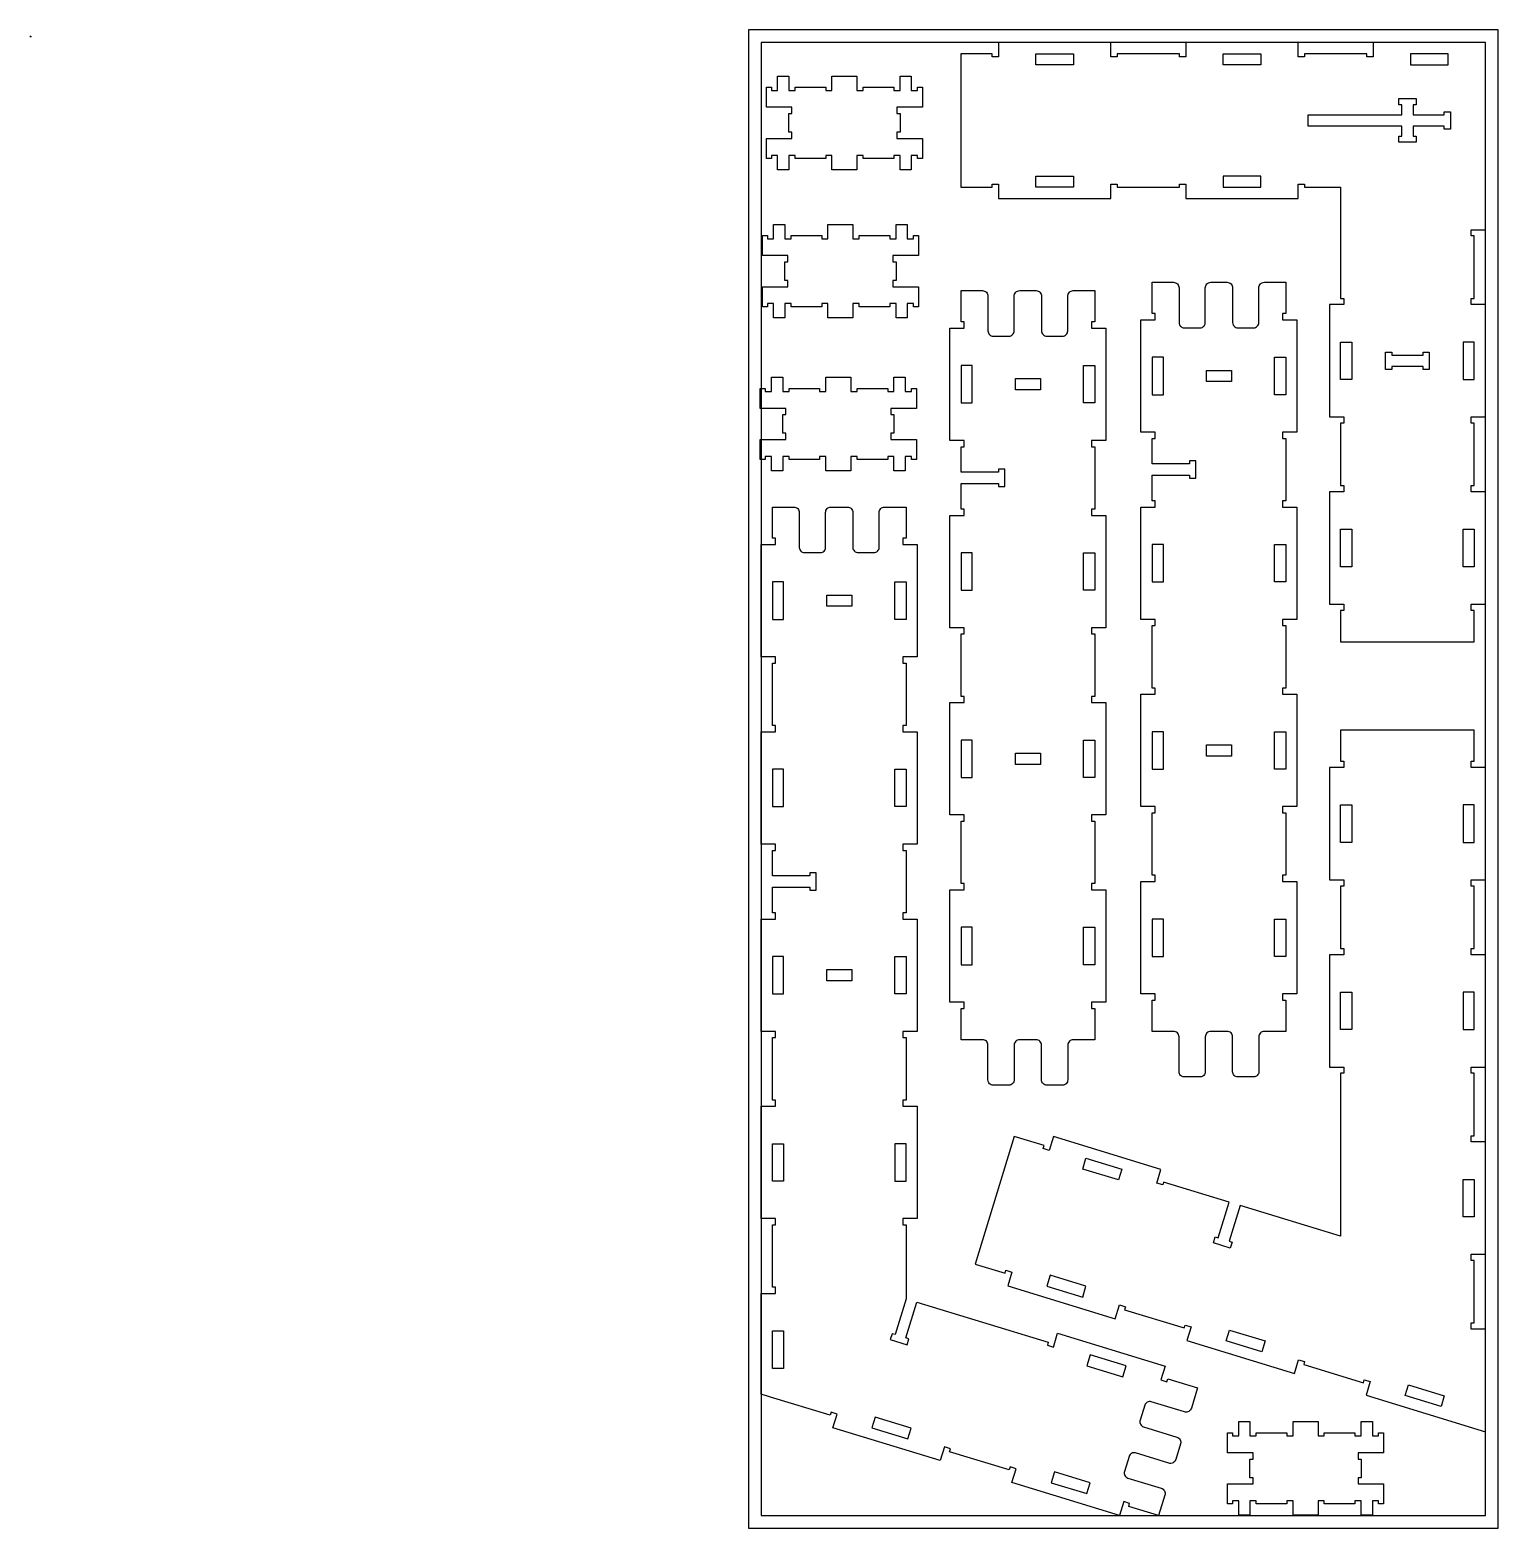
# Model space of a CAD drawing. Header units: inches. Extents: x -1745 to 48028, y -9858 to 20083.
# Drawn here: x 29593 to 31944, y 17683 to 20083 of the extents above; entities that cross this region are included whole.
import ezdxf

# ---------------------------------------------------------------- set-up
doc = ezdxf.new("R2010")
doc.units = ezdxf.units.IN
doc.header["$MEASUREMENT"] = 0
doc.header["$PDMODE"] = 34

msp = doc.modelspace()

# ---------------------------------------------------------------- linework, layer by layer
at = {"color": 4}
for p, q in [((31710.1, 19583.1), (31710.1, 19583.1)), ((31906.1, 19283.1), (31906.1, 19283.1)), ((30800.1, 19138.8), (30800.1, 19138.8)), ((30978.1, 19138.8), (30978.1, 19138.8)), ((30800.1, 18538.8), (30800.1, 18538.8)), ((30978.1, 18538.8), (30978.1, 18538.8)), ((31228.4, 17755.7), (31228.4, 17755.7))]:
    msp.add_line(p, q, dxfattribs=at)
for points in [[(30744.1, 17683.1), (31944.1, 17683.1), (31944.1, 20083.1), (30744.1, 20083.1)], [(30764.1, 17703.1), (31924.1, 17703.1), (31924.1, 20063.1), (30764.1, 20063.1)], [(31692.1, 19831.1), (31692.1, 19653.1), (31697.1, 19653.1), (31697.1, 19643.1), (31674.1, 19643.1), (31674.1, 19463.1), (31697.1, 19463.1), (31697.1, 19453.1), (31692.1, 19453.1), (31692.1, 19353.1), (31697.1, 19353.1), (31697.1, 19343.1), (31674.1, 19343.1), (31674.1, 19163.1), (31697.1, 19163.1), (31697.1, 19153.1), (31692.1, 19153.1), (31692.1, 19103.1), (31906.1, 19103.1), (31906.1, 19153.1), (31901.1, 19153.1), (31901.1, 19163.1), (31924.1, 19163.1), (31924.1, 19343.1), (31901.1, 19343.1), (31901.1, 19353.1), (31906.1, 19353.1), (31906.1, 19453.1), (31901.1, 19453.1), (31901.1, 19463.1), (31924.1, 19463.1), (31924.1, 19643.1), (31901.1, 19643.1), (31901.1, 19653.1), (31906.1, 19653.1), (31906.1, 19753.1), (31901.1, 19753.1), (31901.1, 19763.1), (31924.1, 19763.1), (31924.1, 20063.1), (31744.1, 20063.1), (31744.1, 20040.1), (31734.1, 20040.1), (31734.1, 20045.1), (31634.1, 20045.1), (31634.1, 20040.1), (31624.1, 20040.1), (31624.1, 20063.1), (31444.1, 20063.1), (31444.1, 20040.1), (31434.1, 20040.1), (31434.1, 20045.1), (31334.1, 20045.1), (31334.1, 20040.1), (31324.1, 20040.1), (31324.1, 20063.1), (31144.1, 20063.1), (31144.1, 20040.1), (31134.1, 20040.1), (31134.1, 20045.1), (31084.1, 20045.1), (31084.1, 19831.1), (31134.1, 19831.1), (31134.1, 19836.1), (31144.1, 19836.1), (31144.1, 19813.1), (31324.1, 19813.1), (31324.1, 19836.1), (31334.1, 19836.1), (31334.1, 19831.1), (31434.1, 19831.1), (31434.1, 19836.1), (31444.1, 19836.1), (31444.1, 19813.1), (31624.1, 19813.1), (31624.1, 19836.1), (31634.1, 19836.1), (31634.1, 19831.1)], [(31858.1, 19947.1), (31858.1, 19952.1), (31868.1, 19952.1), (31868.1, 19924.1), (31858.1, 19924.1), (31858.1, 19929.1), (31808.1, 19929.1), (31808.1, 19913.1), (31813.1, 19913.1), (31813.1, 19903.1), (31785.1, 19903.1), (31785.1, 19913.1), (31790.1, 19913.1), (31790.1, 19929.1), (31640.1, 19929.1), (31640.1, 19947.1), (31790.1, 19947.1), (31790.1, 19963.1), (31785.1, 19963.1), (31785.1, 19973.1), (31813.1, 19973.1), (31813.1, 19963.1), (31808.1, 19963.1), (31808.1, 19947.1)], [(31774.1, 19567.1), (31774.1, 19562.1), (31824.1, 19562.1), (31824.1, 19567.1), (31834.1, 19567.1), (31834.1, 19539.1), (31824.1, 19539.1), (31824.1, 19544.1), (31774.1, 19544.1), (31774.1, 19539.1), (31764.1, 19539.1), (31764.1, 19567.1)], [(31477.2, 19519.8), (31477.2, 19537.8), (31517.2, 19537.8), (31517.2, 19519.8)], [(31171.2, 19506.5), (31171.2, 19524.5), (31211.2, 19524.5), (31211.2, 19506.5)], [(30909.1, 19177.8), (30909.1, 19159.8), (30869.1, 19159.8), (30869.1, 19177.8)], [(31477.2, 18919.8), (31477.2, 18937.8), (31517.2, 18937.8), (31517.2, 18919.8)], [(31171.2, 18906.5), (31171.2, 18924.5), (31211.2, 18924.5), (31211.2, 18906.5)], [(30909.1, 18577.8), (30909.1, 18559.8), (30869.1, 18559.8), (30869.1, 18577.8)]]:
    msp.add_lwpolyline(points, close=True)
for points in [[(31204.1, 20045.1), (31264.1, 20045.1), (31264.1, 20027.1), (31204.1, 20027.1)], [(31504.1, 20027.1), (31504.1, 20045.1), (31564.1, 20045.1), (31564.1, 20027.1)], [(31804.1, 20027.1), (31864.1, 20027.1), (31864.1, 20045.1), (31804.1, 20045.1)], [(31204.1, 19831.1), (31204.1, 19849.1), (31264.1, 19849.1), (31264.1, 19831.1)], [(31504.1, 19831.1), (31564.1, 19831.1), (31564.1, 19849.1), (31504.1, 19849.1)], [(31710.1, 19523.1), (31692.1, 19523.1), (31692.1, 19583.1), (31710.1, 19583.1)], [(31906.1, 19523.1), (31906.1, 19583.1), (31888.1, 19583.1), (31888.1, 19523.1)], [(31084.2, 19485.5), (31102.2, 19485.5), (31102.2, 19545.5), (31084.2, 19545.5)], [(31298.2, 19485.5), (31280.2, 19485.5), (31280.2, 19545.5), (31298.2, 19545.5)], [(31390.2, 19498.8), (31408.2, 19498.8), (31408.2, 19558.8), (31390.2, 19558.8)], [(31604.2, 19498.8), (31586.2, 19498.8), (31586.2, 19558.8), (31604.2, 19558.8)], [(31710.1, 19223.1), (31692.1, 19223.1), (31692.1, 19283.1), (31710.1, 19283.1)], [(31906.1, 19223.1), (31888.1, 19223.1), (31888.1, 19283.1), (31906.1, 19283.1)], [(31390.2, 19198.8), (31408.2, 19198.8), (31408.2, 19258.8), (31390.2, 19258.8)], [(31604.2, 19198.8), (31586.2, 19198.8), (31586.2, 19258.8), (31604.2, 19258.8)], [(31084.2, 19185.5), (31102.2, 19185.5), (31102.2, 19245.5), (31084.2, 19245.5)], [(31298.2, 19185.5), (31280.2, 19185.5), (31280.2, 19245.5), (31298.2, 19245.5)], [(30800.1, 19138.8), (30800.1, 19198.8), (30782.1, 19198.8), (30782.1, 19138.8)], [(30978.1, 19138.8), (30978.1, 19198.8), (30996.1, 19198.8), (30996.1, 19138.8)], [(31084.2, 18885.5), (31102.2, 18885.5), (31102.2, 18945.5), (31084.2, 18945.5)], [(31280.2, 18885.5), (31280.2, 18945.5), (31298.2, 18945.5), (31298.2, 18885.5)], [(31390.2, 18898.8), (31408.2, 18898.8), (31408.2, 18958.8), (31390.2, 18958.8)], [(31586.2, 18898.8), (31586.2, 18958.8), (31604.2, 18958.8), (31604.2, 18898.8)], [(30800.1, 18898.8), (30782.1, 18898.8), (30782.1, 18838.8), (30800.1, 18838.8)], [(30978.1, 18898.8), (30996.1, 18898.8), (30996.1, 18838.8), (30978.1, 18838.8)], [(31692.1, 18841.6), (31710.1, 18841.6), (31710.1, 18781.6), (31692.1, 18781.6)], [(31906.1, 18841.6), (31888.1, 18841.6), (31888.1, 18781.6), (31906.1, 18781.6)], [(31408.2, 18598.8), (31408.2, 18658.8), (31390.2, 18658.8), (31390.2, 18598.8)], [(31586.2, 18598.8), (31586.2, 18658.8), (31604.2, 18658.8), (31604.2, 18598.8)], [(31102.2, 18585.5), (31102.2, 18645.5), (31084.2, 18645.5), (31084.2, 18585.5)], [(31280.2, 18585.5), (31280.2, 18645.5), (31298.2, 18645.5), (31298.2, 18585.5)], [(30800.1, 18598.8), (30782.1, 18598.8), (30782.1, 18538.8), (30800.1, 18538.8)], [(30978.1, 18538.8), (30978.1, 18598.8), (30996.1, 18598.8), (30996.1, 18538.8)], [(31692.1, 18541.6), (31710.1, 18541.6), (31710.1, 18481.6), (31692.1, 18481.6)], [(31906.1, 18541.6), (31888.1, 18541.6), (31888.1, 18481.6), (31906.1, 18481.6)], [(30800.1, 18298.8), (30800.1, 18238.8), (30782.1, 18238.8), (30782.1, 18298.8)], [(30978.1, 18298.8), (30978.1, 18238.8), (30996.1, 18238.8), (30996.1, 18298.8)], [(31336.3, 18240.7), (31279, 18258.2), (31284.2, 18275.4), (31341.6, 18257.9)], [(31888.1, 18241.6), (31906.1, 18241.6), (31906.1, 18181.6), (31888.1, 18181.6)], [(31284.3, 18070.5), (31226.9, 18088), (31221.7, 18070.8), (31279.1, 18053.2)], [(31508.6, 17983.1), (31513.9, 18000.3), (31571.2, 17982.8), (31566, 17965.6)], [(30800.1, 17938.8), (30782.1, 17938.8), (30782.1, 17998.8), (30800.1, 17998.8)], [(31285.7, 17943.2), (31343.1, 17925.6), (31348.4, 17942.8), (31291, 17960.4)], [(31795.5, 17895.4), (31800.8, 17912.7), (31858.1, 17895.1), (31852.9, 17877.9)], [(31004.2, 17843.1), (30946.8, 17860.6), (30941.5, 17843.4), (30998.9, 17825.8)], [(31228.4, 17755.7), (31285.8, 17738.2), (31291.1, 17755.4), (31233.7, 17772.9)]]:
    msp.add_lwpolyline(points, close=True, dxfattribs=at)
for points in [[(30808.5, 19919.2), (30808.5, 19949.2), (30813.5, 19949.2), (30813.5, 19959.2), (30772.5, 19959.2), (30772.5, 19991.2), (30780.5, 19991.2), (30780.5, 19986.2), (30790.5, 19986.2), (30790.5, 20009.2), (30808.5, 20009.2), (30808.5, 19986.2), (30818.5, 19986.2), (30818.5, 19991.2), (30867.5, 19991.2), (30867.5, 19986.2), (30877.5, 19986.2), (30877.5, 20009.2), (30917.5, 20009.2), (30917.5, 19986.2), (30927.5, 19986.2), (30927.5, 19991.2), (30976.5, 19991.2), (30976.5, 19986.2), (30986.5, 19986.2), (30986.5, 20009.2), (31004.5, 20009.2), (31004.5, 19986.2), (31014.5, 19986.2), (31014.5, 19991.2), (31022.5, 19991.2), (31022.5, 19959.2), (30981.5, 19959.2), (30981.5, 19949.2), (30986.5, 19949.2), (30986.5, 19919.2), (30981.5, 19919.2), (30981.5, 19909.2), (31022.5, 19909.2), (31022.5, 19877.2), (31014.5, 19877.2), (31014.5, 19882.2), (31004.5, 19882.2), (31004.5, 19859.2), (30986.5, 19859.2), (30986.5, 19882.2), (30976.5, 19882.2), (30976.5, 19877.2), (30927.5, 19877.2), (30927.5, 19882.2), (30917.5, 19882.2), (30917.5, 19859.2), (30877.5, 19859.2), (30877.5, 19882.2), (30867.5, 19882.2), (30867.5, 19877.2), (30818.5, 19877.2), (30818.5, 19882.2), (30808.5, 19882.2), (30808.5, 19859.2), (30790.5, 19859.2), (30790.5, 19882.2), (30780.5, 19882.2), (30780.5, 19877.2), (30772.5, 19877.2), (30772.5, 19909.2), (30813.5, 19909.2), (30813.5, 19919.2), (30808.5, 19919.2)], [(30802.1, 19681.7), (30802.1, 19711.7), (30807.1, 19711.7), (30807.1, 19721.7), (30766.1, 19721.7), (30766.1, 19753.7), (30774.1, 19753.7), (30774.1, 19748.7), (30784.1, 19748.7), (30784.1, 19771.7), (30802.1, 19771.7), (30802.1, 19748.7), (30812.1, 19748.7), (30812.1, 19753.7), (30861.1, 19753.7), (30861.1, 19748.7), (30871.1, 19748.7), (30871.1, 19771.7), (30911.1, 19771.7), (30911.1, 19748.7), (30921.1, 19748.7), (30921.1, 19753.7), (30970.1, 19753.7), (30970.1, 19748.7), (30980.1, 19748.7), (30980.1, 19771.7), (30998.1, 19771.7), (30998.1, 19748.7), (31008.1, 19748.7), (31008.1, 19753.7), (31016.1, 19753.7), (31016.1, 19721.7), (30975.1, 19721.7), (30975.1, 19711.7), (30980.1, 19711.7), (30980.1, 19681.7), (30975.1, 19681.7), (30975.1, 19671.7), (31016.1, 19671.7), (31016.1, 19639.7), (31008.1, 19639.7), (31008.1, 19644.7), (30998.1, 19644.7), (30998.1, 19621.7), (30980.1, 19621.7), (30980.1, 19644.7), (30970.1, 19644.7), (30970.1, 19639.7), (30921.1, 19639.7), (30921.1, 19644.7), (30911.1, 19644.7), (30911.1, 19621.7), (30871.1, 19621.7), (30871.1, 19644.7), (30861.1, 19644.7), (30861.1, 19639.7), (30812.1, 19639.7), (30812.1, 19644.7), (30802.1, 19644.7), (30802.1, 19621.7), (30784.1, 19621.7), (30784.1, 19644.7), (30774.1, 19644.7), (30774.1, 19639.7), (30766.1, 19639.7), (30766.1, 19671.7), (30807.1, 19671.7), (30807.1, 19681.7), (30802.1, 19681.7)], [(30798.8, 19436.9), (30798.8, 19466.9), (30803.8, 19466.9), (30803.8, 19476.9), (30762.8, 19476.9), (30762.8, 19508.9), (30770.8, 19508.9), (30770.8, 19503.9), (30780.8, 19503.9), (30780.8, 19526.9), (30798.8, 19526.9), (30798.8, 19503.9), (30808.8, 19503.9), (30808.8, 19508.9), (30857.8, 19508.9), (30857.8, 19503.9), (30867.8, 19503.9), (30867.8, 19526.9), (30907.8, 19526.9), (30907.8, 19503.9), (30917.8, 19503.9), (30917.8, 19508.9), (30966.8, 19508.9), (30966.8, 19503.9), (30976.8, 19503.9), (30976.8, 19526.9), (30994.8, 19526.9), (30994.8, 19503.9), (31004.8, 19503.9), (31004.8, 19508.9), (31012.8, 19508.9), (31012.8, 19476.9), (30971.8, 19476.9), (30971.8, 19466.9), (30976.8, 19466.9), (30976.8, 19436.9), (30971.8, 19436.9), (30971.8, 19426.9), (31012.8, 19426.9), (31012.8, 19394.9), (31004.8, 19394.9), (31004.8, 19399.9), (30994.8, 19399.9), (30994.8, 19376.9), (30976.8, 19376.9), (30976.8, 19399.9), (30966.8, 19399.9), (30966.8, 19394.9), (30917.8, 19394.9), (30917.8, 19399.9), (30907.8, 19399.9), (30907.8, 19376.9), (30867.8, 19376.9), (30867.8, 19399.9), (30857.8, 19399.9), (30857.8, 19394.9), (30808.8, 19394.9), (30808.8, 19399.9), (30798.8, 19399.9), (30798.8, 19376.9), (30780.8, 19376.9), (30780.8, 19399.9), (30770.8, 19399.9), (30770.8, 19394.9), (30762.8, 19394.9), (30762.8, 19426.9), (30803.8, 19426.9), (30803.8, 19436.9), (30798.8, 19436.9)], [(31924.1, 18301.6), (31901.1, 18301.6), (31901.1, 18311.6), (31906.1, 18311.6), (31906.1, 18411.6), (31901.1, 18411.6), (31901.1, 18421.6), (31924.1, 18421.6), (31924.1, 18601.6), (31901.1, 18601.6), (31901.1, 18611.6), (31906.1, 18611.6), (31906.1, 18711.6), (31901.1, 18711.6), (31901.1, 18721.6), (31924.1, 18721.6), (31924.1, 18901.6), (31901.1, 18901.6), (31901.1, 18911.6), (31906.1, 18911.6), (31906.1, 18961.6), (31692.1, 18961.6), (31692.1, 18911.6), (31697.1, 18911.6), (31697.1, 18901.6), (31674.1, 18901.6), (31674.1, 18721.6), (31697.1, 18721.6), (31697.1, 18711.6), (31692.1, 18711.6), (31692.1, 18611.6), (31697.1, 18611.6), (31697.1, 18601.6), (31674.1, 18601.6), (31674.1, 18421.6), (31697.1, 18421.6), (31697.1, 18411.6), (31692.1, 18411.6), (31692.1, 18150.8), (31531, 18200), (31513.4, 18142.7), (31518.2, 18141.2), (31515.3, 18131.6), (31488.5, 18139.8), (31491.4, 18149.4), (31496.2, 18147.9), (31513.7, 18205.3), (31408.5, 18237.4), (31407.1, 18232.7), (31397.5, 18235.6), (31404.2, 18257.6), (31232.1, 18310.2), (31225.4, 18288.2), (31215.8, 18291.1), (31217.3, 18295.9), (31169.5, 18310.5), (31106.9, 18105.8), (31154.7, 18091.2), (31156.2, 18096), (31165.8, 18093.1), (31159, 18071.1), (31331.2, 18018.5), (31337.9, 18040.5), (31347.5, 18037.6), (31346, 18032.8), (31441.6, 18003.6), (31443.1, 18008.3), (31452.7, 18005.4), (31446, 17983.4), (31618.1, 17930.8), (31624.8, 17952.8), (31634.4, 17949.9), (31632.9, 17945.1), (31728.6, 17915.9), (31730, 17920.7), (31739.6, 17917.8), (31732.9, 17895.8), (31924.1, 17837.3), (31924.1, 18001.6), (31901.1, 18001.6), (31901.1, 18011.6), (31906.1, 18011.6), (31906.1, 18111.6), (31901.1, 18111.6), (31901.1, 18121.6), (31924.1, 18121.6), (31924.1, 18301.6)], [(31546.9, 17763.7), (31546.9, 17793.7), (31551.9, 17793.7), (31551.9, 17803.7), (31510.9, 17803.7), (31510.9, 17835.7), (31518.9, 17835.7), (31518.9, 17830.7), (31528.9, 17830.7), (31528.9, 17853.7), (31546.9, 17853.7), (31546.9, 17830.7), (31556.9, 17830.7), (31556.9, 17835.7), (31605.9, 17835.7), (31605.9, 17830.7), (31615.9, 17830.7), (31615.9, 17853.7), (31655.9, 17853.7), (31655.9, 17830.7), (31665.9, 17830.7), (31665.9, 17835.7), (31714.9, 17835.7), (31714.9, 17830.7), (31724.9, 17830.7), (31724.9, 17853.7), (31742.9, 17853.7), (31742.9, 17830.7), (31752.9, 17830.7), (31752.9, 17835.7), (31760.9, 17835.7), (31760.9, 17803.7), (31719.9, 17803.7), (31719.9, 17793.7), (31724.9, 17793.7), (31724.9, 17763.7), (31719.9, 17763.7), (31719.9, 17753.7), (31760.9, 17753.7), (31760.9, 17721.7), (31752.9, 17721.7), (31752.9, 17726.7), (31742.9, 17726.7), (31742.9, 17703.7), (31724.9, 17703.7), (31724.9, 17726.7), (31714.9, 17726.7), (31714.9, 17721.7), (31665.9, 17721.7), (31665.9, 17726.7), (31655.9, 17726.7), (31655.9, 17703.7), (31615.9, 17703.7), (31615.9, 17726.7), (31605.9, 17726.7), (31605.9, 17721.7), (31556.9, 17721.7), (31556.9, 17726.7), (31546.9, 17726.7), (31546.9, 17703.7), (31528.9, 17703.7), (31528.9, 17726.7), (31518.9, 17726.7), (31518.9, 17721.7), (31510.9, 17721.7), (31510.9, 17753.7), (31551.9, 17753.7), (31551.9, 17763.7), (31546.9, 17763.7)]]:
    msp.add_lwpolyline(points)
for points in [[(31118.5, 18465.5), (31084.2, 18465.5), (31084.2, 18515.5), (31089.2, 18515.5), (31089.2, 18525.5), (31066.2, 18525.5), (31066.2, 18705.5), (31089.2, 18705.5), (31089.2, 18715.5), (31084.2, 18715.5), (31084.2, 18815.5), (31089.2, 18815.5), (31089.2, 18825.5), (31066.2, 18825.5), (31066.2, 19005.5), (31089.2, 19005.5), (31089.2, 19015.5), (31084.2, 19015.5), (31084.2, 19115.5), (31089.2, 19115.5), (31089.2, 19125.5), (31066.2, 19125.5), (31066.2, 19305.5), (31089.2, 19305.5), (31089.2, 19315.5), (31084.2, 19315.5), (31084.2, 19356.5), (31144.2, 19356.5), (31144.2, 19351.5), (31154.2, 19351.5), (31154.2, 19379.5), (31144.2, 19379.5), (31144.2, 19374.5), (31084.2, 19374.5), (31084.2, 19415.5), (31089.2, 19415.5), (31089.2, 19425.5), (31066.2, 19425.5), (31066.2, 19605.5), (31089.2, 19605.5), (31089.2, 19615.5), (31084.2, 19615.5), (31084.2, 19665.5), (31118.5, 19665.5, -0.414214), (31127.3, 19656.7), (31127.3, 19600.9, 0.414214), (31135.7, 19592.6), (31161, 19592.6, 0.414214), (31169.3, 19600.9), (31169.3, 19656.7, -0.414214), (31178.1, 19665.5), (31204.3, 19665.5, -0.414214), (31213.1, 19656.7), (31213.1, 19600.9, 0.414214), (31221.4, 19592.6), (31246.7, 19592.6, 0.414214), (31255.1, 19600.9), (31255.1, 19656.7, -0.414214), (31263.9, 19665.5), (31298.2, 19665.5), (31298.2, 19615.5), (31293.2, 19615.5), (31293.2, 19605.5), (31316.2, 19605.5), (31316.2, 19425.5), (31293.2, 19425.5), (31293.2, 19415.5), (31298.2, 19415.5), (31298.2, 19315.5), (31293.2, 19315.5), (31293.2, 19305.5), (31316.2, 19305.5), (31316.2, 19125.5), (31293.2, 19125.5), (31293.2, 19115.5), (31298.2, 19115.5), (31298.2, 19015.5), (31293.2, 19015.5), (31293.2, 19005.5), (31316.2, 19005.5), (31316.2, 18825.5), (31293.2, 18825.5), (31293.2, 18815.5), (31298.2, 18815.5), (31298.2, 18715.5), (31293.2, 18715.5), (31293.2, 18705.5), (31316.2, 18705.5), (31316.2, 18525.5), (31293.2, 18525.5), (31293.2, 18515.5), (31298.2, 18515.5), (31298.2, 18465.5), (31263.9, 18465.5, 0.414214), (31255.1, 18456.7), (31255.1, 18400.9, -0.414214), (31246.7, 18392.6), (31221.4, 18392.6, -0.414214), (31213.1, 18400.9), (31213.1, 18456.7, 0.414214), (31204.3, 18465.5), (31178.1, 18465.5, 0.414214), (31169.3, 18456.7), (31169.3, 18400.9, -0.414214), (31161, 18392.6), (31135.7, 18392.6, -0.414214), (31127.3, 18400.9), (31127.3, 18456.7, 0.414214)], [(31424.5, 18478.8), (31390.2, 18478.8), (31390.2, 18528.8), (31395.2, 18528.8), (31395.2, 18538.8), (31372.2, 18538.8), (31372.2, 18718.8), (31395.2, 18718.8), (31395.2, 18728.8), (31390.2, 18728.8), (31390.2, 18828.8), (31395.2, 18828.8), (31395.2, 18838.8), (31372.2, 18838.8), (31372.2, 19018.8), (31395.2, 19018.8), (31395.2, 19028.8), (31390.2, 19028.8), (31390.2, 19128.8), (31395.2, 19128.8), (31395.2, 19138.8), (31372.2, 19138.8), (31372.2, 19318.8), (31395.2, 19318.8), (31395.2, 19328.8), (31390.2, 19328.8), (31390.2, 19369.8), (31450.2, 19369.8), (31450.2, 19364.8), (31460.2, 19364.8), (31460.2, 19392.8), (31450.2, 19392.8), (31450.2, 19387.8), (31390.2, 19387.8), (31390.2, 19428.8), (31395.2, 19428.8), (31395.2, 19438.8), (31372.2, 19438.8), (31372.2, 19618.8), (31395.2, 19618.8), (31395.2, 19628.8), (31390.2, 19628.8), (31390.2, 19678.8), (31424.5, 19678.8, -0.414214), (31433.3, 19670), (31433.3, 19614.2, 0.414214), (31441.7, 19605.9), (31467, 19605.9, 0.414214), (31475.3, 19614.2), (31475.3, 19670, -0.414214), (31484.1, 19678.8), (31510.3, 19678.8, -0.414214), (31519.1, 19670), (31519.1, 19614.2, 0.414214), (31527.5, 19605.9), (31552.8, 19605.9, 0.414214), (31561.1, 19614.2), (31561.1, 19670, -0.414214), (31569.9, 19678.8), (31604.2, 19678.8), (31604.2, 19628.8), (31599.2, 19628.8), (31599.2, 19618.8), (31622.2, 19618.8), (31622.2, 19438.8), (31599.2, 19438.8), (31599.2, 19428.8), (31604.2, 19428.8), (31604.2, 19328.8), (31599.2, 19328.8), (31599.2, 19318.8), (31622.2, 19318.8), (31622.2, 19138.8), (31599.2, 19138.8), (31599.2, 19128.8), (31604.2, 19128.8), (31604.2, 19028.8), (31599.2, 19028.8), (31599.2, 19018.8), (31622.2, 19018.8), (31622.2, 18838.8), (31599.2, 18838.8), (31599.2, 18828.8), (31604.2, 18828.8), (31604.2, 18728.8), (31599.2, 18728.8), (31599.2, 18718.8), (31622.2, 18718.8), (31622.2, 18538.8), (31599.2, 18538.8), (31599.2, 18528.8), (31604.2, 18528.8), (31604.2, 18478.8), (31569.9, 18478.8, 0.414214), (31561.1, 18470), (31561.1, 18414.2, -0.414214), (31552.8, 18405.9), (31527.5, 18405.9, -0.414214), (31519.1, 18414.2), (31519.1, 18470, 0.414214), (31510.3, 18478.8), (31484.1, 18478.8, 0.414214), (31475.3, 18470), (31475.3, 18414.2, -0.414214), (31467, 18405.9), (31441.7, 18405.9, -0.414214), (31433.3, 18414.2), (31433.3, 18470, 0.414214)], [(30782.1, 18168.8), (30787.1, 18168.8), (30787.1, 18178.8), (30764.1, 18178.8), (30764.1, 18358.8), (30787.1, 18358.8), (30787.1, 18368.8), (30782.1, 18368.8), (30782.1, 18468.8), (30787.1, 18468.8), (30787.1, 18478.8), (30764.1, 18478.8), (30764.1, 18658.8), (30787.1, 18658.8), (30787.1, 18668.8), (30782.1, 18668.8), (30782.1, 18709.8), (30842.1, 18709.8), (30842.1, 18704.8), (30852.1, 18704.8), (30852.1, 18732.8), (30842.1, 18732.8), (30842.1, 18727.8), (30782.1, 18727.8), (30782.1, 18768.8), (30787.1, 18768.8), (30787.1, 18778.8), (30764.1, 18778.8), (30764.1, 18958.8), (30787.1, 18958.8), (30787.1, 18968.8), (30782.1, 18968.8), (30782.1, 19068.8), (30787.1, 19068.8), (30787.1, 19078.8), (30764.1, 19078.8), (30764.1, 19258.8), (30787.1, 19258.8), (30787.1, 19268.8), (30782.1, 19268.8), (30782.1, 19318.8), (30816.4, 19318.8, -0.414214), (30825.2, 19310), (30825.2, 19254.2, 0.414214), (30833.6, 19245.9), (30858.9, 19245.9, 0.414214), (30867.3, 19254.2), (30867.3, 19310, -0.414214), (30876, 19318.8), (30902.2, 19318.8, -0.414214), (30911, 19310), (30911, 19254.2, 0.414214), (30919.4, 19245.9), (30944.7, 19245.9, 0.414214), (30953, 19254.2), (30953, 19310, -0.414214), (30961.8, 19318.8), (30996.1, 19318.8), (30996.1, 19268.8), (30991.1, 19268.8), (30991.1, 19258.8), (31014.1, 19258.8), (31014.1, 19078.8), (30991.1, 19078.8), (30991.1, 19068.8), (30996.1, 19068.8), (30996.1, 18968.8), (30991.1, 18968.8), (30991.1, 18958.8), (31014.1, 18958.8), (31014.1, 18778.8), (30991.1, 18778.8), (30991.1, 18768.8), (30996.1, 18768.8), (30996.1, 18668.8), (30991.1, 18668.8), (30991.1, 18658.8), (31014.1, 18658.8), (31014.1, 18478.8), (30991.1, 18478.8), (30991.1, 18468.8), (30996.1, 18468.8), (30996.1, 18368.8), (30991.1, 18368.8), (30991.1, 18358.8), (31014.1, 18358.8), (31014.1, 18178.8), (30991.1, 18178.8), (30991.1, 18168.8), (30996.1, 18168.8), (30996.1, 18050.5), (30978.6, 17993.1), (30973.8, 17994.5), (30970.9, 17985), (30997.7, 17976.8), (31000.6, 17986.4), (30995.8, 17987.8), (31013.3, 18045.2), (31224, 17980.8), (31222.6, 17976), (31232.1, 17973.1), (31238.9, 17995.1), (31411, 17942.5), (31404.3, 17920.5), (31413.8, 17917.6), (31415.3, 17922.4), (31463.1, 17907.8), (31453.1, 17875, -0.414214), (31442.1, 17869.1), (31388.8, 17885.4, 0.414214), (31378.4, 17879.9), (31371, 17855.7, 0.414214), (31376.5, 17845.2), (31429.8, 17828.9, -0.414214), (31435.7, 17817.9), (31428, 17792.9, -0.414214), (31417, 17787.1), (31363.7, 17803.4, 0.414214), (31353.3, 17797.8), (31345.9, 17773.6, 0.414214), (31351.4, 17763.2), (31404.8, 17746.9, -0.414214), (31410.6, 17735.9), (31400.6, 17703.1), (31352.8, 17717.7), (31354.2, 17722.5), (31344.7, 17725.4), (31337.9, 17703.4), (31165.8, 17756), (31172.5, 17778), (31163, 17780.9), (31161.5, 17776.2), (31065.9, 17805.4), (31067.3, 17810.2), (31057.8, 17813.1), (31051, 17791.1), (30878.9, 17843.7), (30885.6, 17865.7), (30876, 17868.6), (30874.6, 17863.8), (30779, 17893), (30764.1, 17897.6), (30764.1, 18058.8), (30787.1, 18058.8), (30787.1, 18068.8), (30782.1, 18068.8)]]:
    msp.add_lwpolyline(points, format="xyb", close=True)
msp.add_point((29594.2, 20072.6))

doc.saveas('drawing.dxf')
